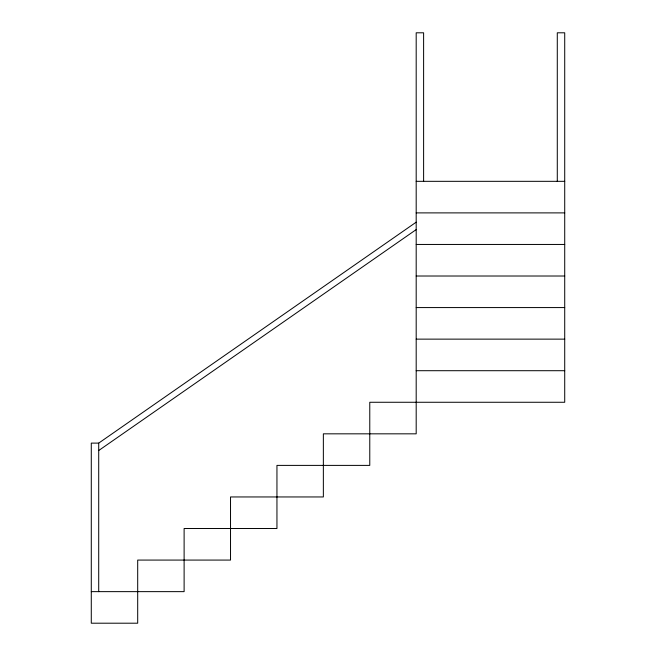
<?xml version="1.0" encoding="UTF-8"?>
<svg xmlns="http://www.w3.org/2000/svg" width="656" height="656" viewBox="0 0 656 656"><rect width="100%" height="100%" fill="white"/><g stroke="black" fill="none" stroke-linecap="round" stroke-linejoin="round"><path stroke-width="0.98" d="M423.612 181.491L423.612 32.8L416.191 32.8L416.191 433.829L323.359 433.829L323.359 496.953L230.527 496.953L230.527 560.076L137.694 560.076L137.694 623.2L91.282 623.2L91.282 443.112L98.712 443.112L416.191 222.171M98.712 450.533L416.191 229.6M416.191 181.327L564.718 181.327M416.191 212.888L564.718 212.888M416.191 244.45L564.718 244.45M416.191 276.012L564.718 276.012M416.191 307.574L564.718 307.574M416.191 339.136L564.718 339.136M416.191 370.706L564.718 370.706M91.282 591.638L184.115 591.638L184.115 528.515L276.947 528.515L276.947 465.391L369.771 465.391L369.771 402.267L564.718 402.267L564.718 32.8L557.288 32.8L557.288 181.491M98.712 443.112L98.712 591.638"/></g></svg>
